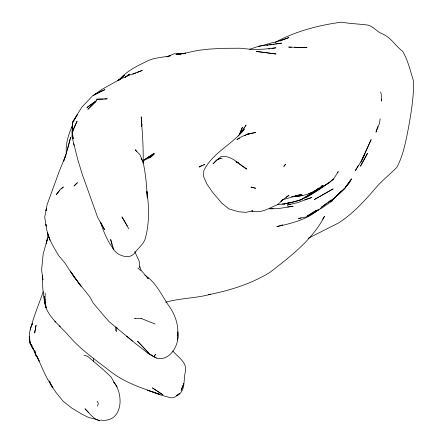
<?xml version="1.0" encoding="UTF-8"?>
<svg xmlns="http://www.w3.org/2000/svg" width="443" height="443" viewBox="0 0 443 443"><rect width="100%" height="100%" fill="white"/><g stroke="black" fill="none" stroke-linecap="round" stroke-linejoin="round"><path stroke-width="0.66" d="M142.668 161.623L142.685 160.349C145.614 172.643 146.65 185.39 147.331 197.999L146.849 191.398C149.092 206.211 149.435 221.771 145.819 236.379C144.944 242.709 139.667 246.773 135.829 251.391C132.213 257.383 126.643 257.704 120.734 255.157C118.547 254.365 116.575 253.064 115.174 251.192L114.61 251.076L112.876 248.285L110.645 239.486L112.245 244.58M42.749 275.491C42.118 285.785 43.181 296.145 45.784 306.119M45.18 293.111L45.053 299.972L45.064 299.424L46.072 307.957L45.585 304.718M66.339 153.643C65.442 143.881 68.432 134.528 72.37 125.729M72.425 126.72L72.209 137.43L77.83 159.779L82.315 174.453L97.731 217.613L104.559 229.657L100.622 222.153M141.638 126.122L141.201 116.836C142.303 132.252 143.571 147.746 143.095 163.212M141.777 125.923L141.876 123.857L141.483 122.561M141.671 126.244L141.777 124.212L141.538 126.211M177.554 335.932C179.044 324.414 174.531 313.267 167.703 304.169C161.019 293.836 155.476 282.003 144.817 275.092M115.9 326.873L115.645 330.207L116.42 331.613L117.002 327.731M380.149 118.851L379.457 123.558L375.985 132.141L377.768 126.449M45.994 210.669L47.085 204.699L59.39 170.954L66.051 154.662L63.659 161.13L66.605 152.143L70.658 137.23L67.303 150.138M46.011 210.635L46.321 208.836L44.721 217.159L46.332 227.768L48.265 236.318L53.11 246.142L58.692 255.644L64.728 262.738L73.959 276.969L89.735 296.766L93.185 303.006L104.448 316.368L109.022 321.596L132.49 341.066M30.274 329.885C33.507 316.834 38.818 304.369 43.27 291.671M48.088 234.967L46.166 243.545L47.645 238.218L43.17 253.983L41.609 269.77L42.888 279.81L42.855 278.558M177.305 339.986L177.892 337.632L177.804 331.879C179.808 343.846 170.865 361.355 156.634 358.321L147.956 353.248L135.248 343.391L126.598 336.082M31.364 326.679L32.461 323.473C28.585 331.408 27.544 342.096 33.358 349.438M97.416 406.22L98.385 403.479L97.155 401.231M239.491 134.661L242.41 127.196L239.264 134.833M72.331 126.371L71.827 127.59L72.386 126.421M72.53 131.77L77.11 121.177C74.518 126.803 70.62 132.629 73.283 138.836L72.829 135.215M358.415 165.289L355.397 170.533L361.737 160.527L371.129 139.617L360.956 162.055L364.794 154.208L362.108 158.876M72.602 122.7L77.542 114.266L72.353 122.993L72.425 134.102M243.993 128.492L244.691 127.362M245.394 126.233L246.092 125.103L238.306 136.007M322.67 219.097L324.547 216.262C312.393 239.84 290.486 256.414 269.931 272.395C251.209 283.813 229.995 290.53 208.575 294.661L210.79 294.218C195.994 298.41 180.379 297.956 165.632 302.276M341.658 190.927L330.378 201.925L344.875 188.436L350.612 180.467L346.681 185.473M219.562 158.013L220.559 156.739C231.063 154.48 238.727 164.375 246.862 169.099L239.159 163.877M59.888 190.224L56.2 194.71L60.215 189.449L63.415 186.974L61.162 188.851M241.23 132.872L244.287 129.251C232.27 144.584 212.518 152.663 203.797 170.66L203.603 176.53L206.986 184.172L212.618 192.334L221.616 202.96L228.804 208.863L238.699 211.782L245.799 212.335L252.765 210.907L251.79 210.968M337.411 172.62L338.297 171.574L333.657 178.955L329.227 182.688L300.697 199.981L284.201 204.068L277.429 204.395M340.506 191.852L336.724 195.8M349.865 180.91L351.648 178.828L346.432 186.293L337.832 194.981L344.875 188.436M118.574 80.344C125.679 72.098 135.408 66.6 145.199 62.142C152.885 57.49 161.9 57.684 170.361 55.735L166.861 56.865L174.459 53.636L175.805 54.013L182.162 53.719L198.242 50.33L209.129 49.112L222.868 48.326L240.095 48.226L252.909 49.5L263.795 49.156L275.906 47.822L271.908 48.459M346.736 185.528L349.699 182.206L345.59 186.719M118.658 80.366L124.417 75.194L118.353 80.576M282.169 203.996C301.871 202.706 318.5 190.673 333.657 178.955L331.392 180.495M326.768 203.226L321.236 207.352L335.046 197.572M327.87 202.401L331.192 199.926M125.291 77.204L129.661 74.097L125.015 77.381M320.023 208.647L321.673 207.501M318.384 209.783C306.656 219.75 291.494 223.338 276.858 226.65L282.756 224.834M318.639 188.031C311.174 194.588 301.096 196.426 291.461 196.72M320.865 186.52L322.532 185.39L320.632 187.289L311.966 192.555L308.649 193.469M301.079 217.746L298.482 218.615L307.619 216.572L318.351 209.788M316.507 190.783L306.783 197.035L304.845 197.639M317.653 190.047L328.523 183.059M318.428 188.984L300.697 199.981M201.919 165.294L199.101 167.072L204.816 164.525L203.647 164.735M286.1 197.152L288.947 195.357L280.989 201.155M319.553 188.275L320.671 187.583M322.354 186.536L323.473 185.839M311.473 214.274L323.207 207.141L332.549 200.646L330.716 201.62M120.341 79.142L102.034 89.292L93.279 95.527L101.309 91.131L104.886 89.691L94.88 94.403L101.309 91.131L100.639 91.369L92.615 95.766L81.783 107.245L72.48 122.157L72.071 132.64L72.475 134.678M280.906 201.094L282.7 200.081L277.6 204.649C269.416 207.922 261.187 213.736 251.945 211.062M317.177 210.386L318.34 209.738M219.844 158.528L216.998 160.001L213.028 163.877L216.444 160.172L219.689 158.389L222.187 158.439M308.311 238.268L338.602 222.934C352.406 214.091 363.603 201.98 374.263 189.67C380.908 181.359 389.541 174.824 396.839 167.343C403.401 155.056 405.755 141.511 408.452 127.972C411.198 112.544 413.768 97.017 413.646 81.302C410.318 71.173 408.158 60.625 402.659 51.31C395.372 45.95 390.427 36.625 381.7 33.668C376.655 31.42 373.333 26.408 367.817 25.079C358.991 23.9 350.158 23.739 341.365 22.15C318.312 25.329 295.686 31.176 275.153 42.39M238.456 138.781L239.641 138.183M244.37 135.802L248.506 133.72L241.651 136.66L236.894 139.484L237.935 139.013M220.149 158.217L218.665 158.91L219.767 158.644M117.373 80.482L127.612 75.864L142.297 70.393L137.214 72.491M143.106 160.659L149.202 157.979L154.197 154.136L149.219 157.808L152.032 156.385L150.094 156.916M132.762 74.33L135.94 73.017M279.954 41.055L288.891 37.566L276.033 41.985L272.772 42.561L258.59 46.642M249.741 49.3L259.471 45.994L281.654 43.137L275.546 44.067M284.201 204.068L290.004 202.263M290.442 204.085L287.197 205.081L297.214 202.767L311.844 197.478L304.706 199.682M282.197 199.826L301.539 194.438L295.104 195.751M302.68 195.125L298.704 196.227L294.767 196.044M268.569 48.996L269.903 48.78M266.73 45.407L268.087 45.203M269.444 44.992L271.476 44.688M272.833 44.477L274.189 44.272M273.176 208.459L269.743 208.83L278.093 208.614L293.089 206.305L287.596 206.903M182.582 53.802L183.956 53.708M103.302 99.11L96.391 99.232L107.223 98.844L104.609 99.022M180.567 53.924L176.07 54.112L179.697 54.168L185.611 53.188L177.554 54.162L180.761 54.024M135.193 318.279L134.6 318.268L141.738 318.456M291.394 47.174L288.675 47.096L307.038 47.606L294.794 47.268M100.378 420.091C122.794 423.292 124.261 394.885 113.812 382.054L117.09 386.889M83.998 355.242L87.603 356.244L103.075 369.512L111.298 377.242L114.183 382.63M156.301 357.612L154.253 356.964L147.956 353.248L152.724 355.74M159.829 394.348C142.906 388.456 125.347 382.968 110.988 371.86C96.546 360.547 81.18 350.136 69.058 336.121C59.129 324.398 43.109 313.788 44.234 296.417L44.959 301.849M159.873 394.348L147.602 390.222L161.014 395.123L170.754 397.792L173.003 397.792L175.345 396.823L179.432 393.639L176.502 395.843C186.32 391.595 183.009 379.573 185.512 371.284C187.162 362.258 177.721 357.014 172.764 350.939M141.145 318.439L155.056 324.032M236.08 161.8L238.384 162.869L235.947 161.645M236.412 162.011L238.063 163.129M137.878 268.087L142.048 271.382L148.267 278.713L146.971 277.357M54.666 321.109L55.602 322.055M59.334 325.865L60.265 326.812M88.489 412.466L84.984 408.784C89.58 413.048 93.39 419.432 99.908 420.85L97.366 419.659L88.473 417.439L82.11 414.288L71.727 408.014L63.205 401.325L56.167 392.697L50.995 385.033L49.361 380.958L50.635 383.915L52.9 387.509C46.089 378.35 42.163 367.507 37.356 357.252L39.183 361.128L35.75 354.605L34.698 350.413L35.662 354.195L36.83 356.36L35.927 355.148L37.384 357.091L35.54 354.716L31.198 344.399L32.129 346.26M136.483 151.268L135.176 149.734L140.016 154.851L143.006 161.944L141.051 158.516M31.874 345.595L30.118 343.519L29.376 336.292L30.196 343.685M113.951 249.614C107.527 241.585 103.679 231.91 100.539 222.214M30.589 344.211L31.774 345.784M127.324 225.836L121.941 216.893L128.741 228.815M134.733 251.563L139.141 261.104L139.971 267.611M32.743 347.495L33.363 348.73M139.551 266.614L141.212 270.296M380.543 91.983L381.224 93.816L381.406 101.115L381.224 99.154M112.644 245.854L113.242 247.759M73.499 143.272L74.153 145.465M45.175 303.139L45.806 306.179M93.362 358.265L93.545 361.671M72.253 131.283L72.209 137.43L72.397 127.673L72.253 131.283M35.318 329.188L34.67 332.97L36.082 325.151L35.318 329.188M183.751 383.749L181.187 390.261L183.751 383.749M155.382 354.516L153.976 356.709L155.382 354.516M367.496 153.339L360.519 166.131L367.496 153.339M285.242 164.574L283.847 166.474L285.525 164.253L285.242 164.574M77.337 182.782L74.097 185.927L77.337 182.782M95.012 102.272L87.88 109.299L95.395 101.912L95.012 102.272M95.206 101.458L86.889 107.549L96.679 100.616L95.206 101.458M148.66 156.944L143.028 160.637L154.186 153.333L148.66 156.944M316.191 210.453L307.143 216.112L316.191 210.453M333.036 188.923L314.447 199.5L333.036 188.923M251.38 133.271L246.934 134.428L255.589 132.496L251.38 133.271M275.928 53.974L256.431 51.443L275.928 53.974M255.528 188.209L251.043 187.101L255.528 188.209M159.674 392.625L152.353 387.874L162.935 394.885L159.674 392.625M149.562 353.957L137.552 341.204L149.562 353.957M80.958 286.184L70.271 271.105L80.958 286.184M49.965 240.056L47.423 232.409L49.965 240.056M46.277 225.996L45.95 224.562L46.277 225.996"/></g></svg>
